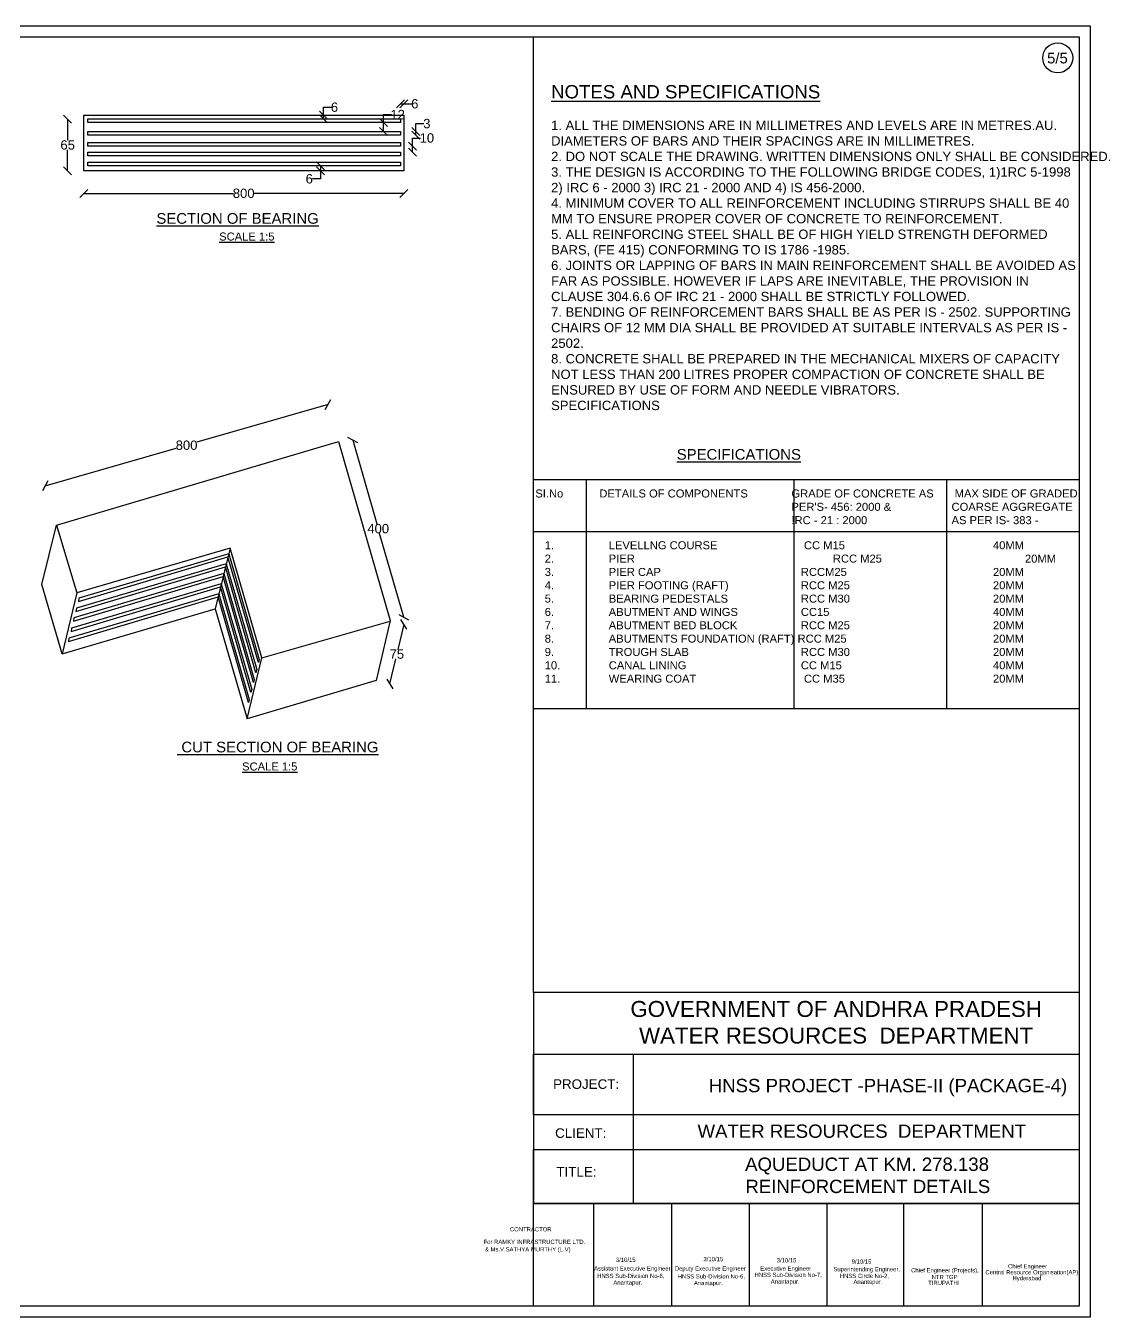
# Model space of a CAD drawing. Header units: millimetres. Extents: x 5124 to 3058113, y 2311 to 46106170.
# Drawn here: x 3017472 to 3058113, y 46057752 to 46106170 of the extents above; entities that cross this region are included whole.
import ezdxf

# ---------------------------------------------------------------- set-up
doc = ezdxf.new("R2010")
doc.units = ezdxf.units.MM
doc.header["$MEASUREMENT"] = 0
for name, color, linetype in [('DIMENSION', 7, 'Continuous'), ('DRAWING', 7, 'Continuous'), ('TEXT', 7, 'Continuous')]:
    doc.layers.add(name, color=color, linetype=linetype)
doc.styles.get("Standard").update_dxf_attribs({"font": 'arial.ttf'})
doc.dimstyles.get("Standard").update_dxf_attribs({"dimtxt": 350, "dimasz": 300, "dimexe": 0.18, "dimexo": 0.0625, "dimgap": 0.09, "dimtad": 0, "dimtih": 1, "dimtoh": 1, "dimdec": 0, "dimzin": 0, "dimdsep": 46, "dimtxsty": 'Standard', "dimblk": 'OBLIQUE', "dimcen": 0.09, "dimse1": 1, "dimse2": 1, "dimadec": 0, "dimazin": 0, "dimtfac": 1, "dimtdec": 0, "dimtofl": 0, "dimtmove": 0, "dimatfit": 3, "dimfxl": 1, "dimtolj": 1, "dimtzin": 0, "dimarcsym": 0})

# ---------------------------------------------------------------- blocks, each defined once
blk = doc.blocks.new('_Oblique')
at = {"color": 0, "linetype": 'ByBlock', "lineweight": -2}
blk.add_line((-0.5, -0.5), (0.5, 0.5), dxfattribs=at)
blk = doc.blocks.new('*D20')
at = {"layer": 'Defpoints', "color": 0, "transparency": 16777216}
for p in [(3028487, 46102817), (3028487, 46102680), (3028623, 46102817)]:
    blk.add_point(p, dxfattribs=at)
at = {"layer": 'DIMENSION', "color": 0, "lineweight": -2, "transparency": 16777216}
for p, q in [((3028623, 46102817), (3028623, 46103117)), ((3028623, 46103117), (3028923, 46103117)), ((3028623, 46102680), (3028623, 46102817))]:
    blk.add_line(p, q, dxfattribs=at)
at = {"layer": 'DIMENSION', "color": 0, "lineweight": -2, "transparency": 16777216, "xscale": 300, "yscale": 300, "zscale": 300}
for p, rotation in [((3028623, 46102817), 90), ((3028623, 46102680), 270)]:
    blk.add_blockref('_Oblique', p, dxfattribs=dict(at, rotation=rotation))
at = {"layer": 'DIMENSION', "color": 0, "transparency": 16777216, "insert": (3029039, 46103117), "char_height": 350, "attachment_point": 5}
blk.add_mtext('\\A1;6', dxfattribs=at)
blk = doc.blocks.new('*D21')
at = {"layer": 'Defpoints', "color": 0, "transparency": 16777216}
for p in [(3030874, 46102543), (3030874, 46102543), (3030874, 46102202)]:
    blk.add_point(p, dxfattribs=at)
at = {"layer": 'DIMENSION', "color": 0, "lineweight": -2, "transparency": 16777216}
for p, q in [((3030874, 46102543), (3030874, 46102843)), ((3030874, 46102843), (3031174, 46102843)), ((3030874, 46102202), (3030874, 46102543))]:
    blk.add_line(p, q, dxfattribs=at)
at = {"layer": 'DIMENSION', "color": 0, "lineweight": -2, "transparency": 16777216, "xscale": 300, "yscale": 300, "zscale": 300}
for p, rotation in [((3030874, 46102543), 90), ((3030874, 46102202), 270)]:
    blk.add_blockref('_Oblique', p, dxfattribs=dict(at, rotation=rotation))
at = {"layer": 'DIMENSION', "color": 0, "transparency": 16777216, "insert": (3031407, 46102843), "char_height": 350, "attachment_point": 5}
blk.add_mtext('\\A1;12', dxfattribs=at)
blk = doc.blocks.new('*D22')
at = {"layer": 'Defpoints', "color": 0, "transparency": 16777216}
for p in [(3031634, 46103245), (3031510, 46102611), (3031634, 46102611)]:
    blk.add_point(p, dxfattribs=at)
at = {"layer": 'DIMENSION', "color": 0, "lineweight": -2, "transparency": 16777216}
for p, q in [((3031510, 46103245), (3031634, 46103245)), ((3031634, 46103245), (3031934, 46103245))]:
    blk.add_line(p, q, dxfattribs=at)
at = {"layer": 'DIMENSION', "color": 0, "lineweight": -2, "transparency": 16777216, "xscale": 300, "yscale": 300, "zscale": 300, "rotation": 180}
blk.add_blockref('_Oblique', (3031510, 46103245), dxfattribs=at)
at = {"layer": 'DIMENSION', "color": 0, "lineweight": -2, "transparency": 16777216, "xscale": 300, "yscale": 300, "zscale": 300}
blk.add_blockref('_Oblique', (3031634, 46103245), dxfattribs=at)
at = {"layer": 'DIMENSION', "color": 0, "transparency": 16777216, "insert": (3032050, 46103245), "char_height": 350, "attachment_point": 5}
blk.add_mtext('\\A1;6', dxfattribs=at)
blk = doc.blocks.new('*D23')
at = {"layer": 'Defpoints', "color": 0, "transparency": 16777216}
for p in [(3031292, 46102202), (3031292, 46102064), (3032087, 46102202)]:
    blk.add_point(p, dxfattribs=at)
at = {"layer": 'DIMENSION', "color": 0, "lineweight": -2, "transparency": 16777216}
for p, q in [((3032087, 46102202), (3032087, 46102502)), ((3032087, 46102502), (3032387, 46102502)), ((3032087, 46102064), (3032087, 46102202))]:
    blk.add_line(p, q, dxfattribs=at)
at = {"layer": 'DIMENSION', "color": 0, "lineweight": -2, "transparency": 16777216, "xscale": 300, "yscale": 300, "zscale": 300}
for p, rotation in [((3032087, 46102202), 90), ((3032087, 46102064), 270)]:
    blk.add_blockref('_Oblique', p, dxfattribs=dict(at, rotation=rotation))
at = {"layer": 'DIMENSION', "color": 0, "transparency": 16777216, "insert": (3032501, 46102502), "char_height": 350, "attachment_point": 5}
blk.add_mtext('\\A1;3', dxfattribs=at)
blk = doc.blocks.new('*D24')
at = {"layer": 'Defpoints', "color": 0, "transparency": 16777216}
for p in [(3031510, 46101663), (3031968, 46101663), (3031510, 46101434)]:
    blk.add_point(p, dxfattribs=at)
at = {"layer": 'DIMENSION', "color": 0, "lineweight": -2, "transparency": 16777216}
for p, q in [((3031968, 46101663), (3031968, 46101963)), ((3031968, 46101963), (3032268, 46101963)), ((3031968, 46101434), (3031968, 46101663))]:
    blk.add_line(p, q, dxfattribs=at)
at = {"layer": 'DIMENSION', "color": 0, "lineweight": -2, "transparency": 16777216, "xscale": 300, "yscale": 300, "zscale": 300}
for p, rotation in [((3031968, 46101663), 90), ((3031968, 46101434), 270)]:
    blk.add_blockref('_Oblique', p, dxfattribs=dict(at, rotation=rotation))
at = {"layer": 'DIMENSION', "color": 0, "transparency": 16777216, "insert": (3032502, 46101963), "char_height": 350, "attachment_point": 5}
blk.add_mtext('\\A1;10', dxfattribs=at)
blk = doc.blocks.new('*D25')
at = {"layer": 'Defpoints', "color": 0, "transparency": 16777216}
for p in [(3028478, 46100916), (3028478, 46100732), (3028510, 46100732)]:
    blk.add_point(p, dxfattribs=at)
at = {"layer": 'DIMENSION', "color": 0, "lineweight": -2, "transparency": 16777216}
for p, q in [((3028510, 46100916), (3028510, 46100732)), ((3028510, 46100732), (3028510, 46100432)), ((3028510, 46100432), (3028210, 46100432))]:
    blk.add_line(p, q, dxfattribs=at)
at = {"layer": 'DIMENSION', "color": 0, "lineweight": -2, "transparency": 16777216, "xscale": 300, "yscale": 300, "zscale": 300}
for p, rotation in [((3028510, 46100916), 90), ((3028510, 46100732), 270)]:
    blk.add_blockref('_Oblique', p, dxfattribs=dict(at, rotation=rotation))
at = {"layer": 'DIMENSION', "color": 0, "transparency": 16777216, "insert": (3028095, 46100432), "char_height": 350, "attachment_point": 5}
blk.add_mtext('\\A1;6', dxfattribs=at)
blk = doc.blocks.new('*D26')
at = {"layer": 'Defpoints', "color": 0, "transparency": 16777216}
for p in [(3019640, 46100732), (3031634, 46100732), (3031634, 46099889)]:
    blk.add_point(p, dxfattribs=at)
at = {"layer": 'DIMENSION', "color": 0, "lineweight": -2, "transparency": 16777216}
for p, q in [((3019640, 46099889), (3025251, 46099889)), ((3031634, 46099889), (3026024, 46099889))]:
    blk.add_line(p, q, dxfattribs=at)
at = {"layer": 'DIMENSION', "color": 0, "lineweight": -2, "transparency": 16777216, "xscale": 300, "yscale": 300, "zscale": 300, "rotation": 180}
blk.add_blockref('_Oblique', (3019640, 46099889), dxfattribs=at)
at = {"layer": 'DIMENSION', "color": 0, "lineweight": -2, "transparency": 16777216, "xscale": 300, "yscale": 300, "zscale": 300}
blk.add_blockref('_Oblique', (3031634, 46099889), dxfattribs=at)
at = {"layer": 'DIMENSION', "color": 0, "transparency": 16777216, "insert": (3025637, 46099889), "char_height": 350, "attachment_point": 5}
blk.add_mtext('\\A1;800', dxfattribs=at)
blk = doc.blocks.new('*D27')
at = {"layer": 'Defpoints', "color": 0, "transparency": 16777216}
for p in [(3019039, 46102672), (3019640, 46102672), (3019640, 46100732)]:
    blk.add_point(p, dxfattribs=at)
at = {"layer": 'DIMENSION', "color": 0, "lineweight": -2, "transparency": 16777216}
for p, q in [((3019039, 46102672), (3019039, 46101881)), ((3019039, 46100732), (3019039, 46101523))]:
    blk.add_line(p, q, dxfattribs=at)
at = {"layer": 'DIMENSION', "color": 0, "lineweight": -2, "transparency": 16777216, "xscale": 300, "yscale": 300, "zscale": 300}
for p, rotation in [((3019039, 46102672), 90), ((3019039, 46100732), 270)]:
    blk.add_blockref('_Oblique', p, dxfattribs=dict(at, rotation=rotation))
at = {"layer": 'DIMENSION', "color": 0, "transparency": 16777216, "insert": (3019039, 46101702), "char_height": 350, "attachment_point": 5}
blk.add_mtext('\\A1;65', dxfattribs=at)
blk = doc.blocks.new('*D40')
at = {"layer": 'Defpoints', "color": 0, "transparency": 16777216}
for p in [(3028798, 46091969), (3029223, 46090492), (3018619, 46087442)]:
    blk.add_point(p, dxfattribs=at)
at = {"layer": 'DIMENSION', "color": 0, "lineweight": -2, "transparency": 16777216}
for p, q in [((3028798, 46091969), (3023882, 46090556)), ((3018194, 46088919), (3023110, 46090333))]:
    blk.add_line(p, q, dxfattribs=at)
at = {"layer": 'DIMENSION', "color": 0, "lineweight": -2, "transparency": 16777216, "xscale": 300, "yscale": 300, "zscale": 300}
for p, rotation in [((3028798, 46091969), 16.04754711824742), ((3018194, 46088919), 196.0475471182474)]:
    blk.add_blockref('_Oblique', p, dxfattribs=dict(at, rotation=rotation))
at = {"layer": 'DIMENSION', "color": 0, "transparency": 16777216, "insert": (3023496, 46090444), "char_height": 350, "attachment_point": 5}
blk.add_mtext('\\A1;800', dxfattribs=at)
blk = doc.blocks.new('*D41')
at = {"layer": 'Defpoints', "color": 0, "transparency": 16777216}
for p in [(3029223, 46090492), (3031133, 46083852), (3031634, 46083996)]:
    blk.add_point(p, dxfattribs=at)
at = {"layer": 'DIMENSION', "color": 0, "lineweight": -2, "transparency": 16777216}
for p, q in [((3029724, 46090636), (3030628, 46087495)), ((3031634, 46083996), (3030731, 46087137))]:
    blk.add_line(p, q, dxfattribs=at)
at = {"layer": 'DIMENSION', "color": 0, "lineweight": -2, "transparency": 16777216, "xscale": 300, "yscale": 300, "zscale": 300}
for p, rotation in [((3029724, 46090636), 106.047547118256), ((3031634, 46083996), 286.047547118256)]:
    blk.add_blockref('_Oblique', p, dxfattribs=dict(at, rotation=rotation))
at = {"layer": 'DIMENSION', "color": 0, "transparency": 16777216, "insert": (3030679, 46087316), "char_height": 350, "attachment_point": 5}
blk.add_mtext('\\A1;400', dxfattribs=at)
blk = doc.blocks.new('*D42')
at = {"layer": 'Defpoints', "color": 0, "transparency": 16777216}
for p in [(3031119, 46083848), (3031637, 46083727), (3030600, 46081617)]:
    blk.add_point(p, dxfattribs=at)
at = {"layer": 'DIMENSION', "color": 0, "lineweight": -2, "transparency": 16777216}
for p, q in [((3031637, 46083727), (3031419, 46082790)), ((3031118, 46081497), (3031336, 46082434))]:
    blk.add_line(p, q, dxfattribs=at)
at = {"layer": 'DIMENSION', "color": 0, "lineweight": -2, "transparency": 16777216, "xscale": 300, "yscale": 300, "zscale": 300}
for p, rotation in [((3031637, 46083727), 76.91997891887063), ((3031118, 46081497), 256.9199789188706)]:
    blk.add_blockref('_Oblique', p, dxfattribs=dict(at, rotation=rotation))
at = {"layer": 'DIMENSION', "color": 0, "transparency": 16777216, "insert": (3031377, 46082612), "char_height": 350, "attachment_point": 5}
blk.add_mtext('\\A1;75', dxfattribs=at)

msp = doc.modelspace()

# ---------------------------------------------------------------- linework, layer by layer
at = {"layer": 'DIMENSION'}
for points in [[(3056945.6, 46069930.8), (3056945.6, 46062007.8)], [(3038742.6, 46062007.8), (3038742.6, 46058168.6)], [(3041674.8, 46062007.8), (3041674.8, 46058168.6)], [(3044581.1, 46062007.8), (3044581.1, 46058168.6)], [(3047487.5, 46062007.8), (3047487.5, 46058168.6)], [(3050368.4, 46062007.8), (3050368.4, 46058168.6)], [(3053316.6, 46062007.8), (3053316.6, 46058168.6)]]:
    msp.add_lwpolyline(points, dxfattribs=at)
msp.add_lwpolyline([(3036500.5, 46062007.8), (3056945.6, 46062007.8), (3056945.6, 46058168.6), (3036500.5, 46058168.6)], close=True, dxfattribs=at)
at = {"layer": 'DRAWING'}
for points in [[(2990703.7, 46106169.8), (3057362.7, 46106169.8), (3057362.7, 46057751.5), (2990703.7, 46057751.5)], [(2991120.7, 46105752.8), (3056945.6, 46105752.8), (3056945.6, 46058168.6), (2991120.7, 46058168.6)], [(3019640.2, 46102817.4), (3031634.2, 46102817.4), (3031634.2, 46100731.8), (3019640.2, 46100731.8)], [(3019789.6, 46102680.3), (3031509.6, 46102680.3), (3031509.6, 46102542.6), (3019789.6, 46102542.6)], [(3019789.6, 46102202), (3031509.6, 46102202), (3031509.6, 46102064.3), (3019789.6, 46102064.3)], [(3019789.6, 46101800.3), (3031509.6, 46101800.3), (3031509.6, 46101662.6), (3019789.6, 46101662.6)], [(3019789.6, 46101434.1), (3031509.6, 46101434.1), (3031509.6, 46101296.4), (3019789.6, 46101296.4)], [(3019789.6, 46101053.3), (3031509.6, 46101053.3), (3031509.6, 46100915.6), (3019789.6, 46100915.6)], [(3018619.3, 46087441.9), (3019381, 46084914.6), (3018828.1, 46082618.7), (3018069, 46085217.9)]]:
    msp.add_lwpolyline(points, close=True, dxfattribs=at)
for points in [[(3018619.3, 46087441.9), (3029196.5, 46090582.7), (3031125.4, 46083876.8), (3030600.4, 46081617), (3025761.2, 46080180.8), (3026322.1, 46082468), (3031132.6, 46083851.7)], [(3026322.1, 46082468), (3025127, 46086580.4), (3019381, 46084914.6)], [(3025127, 46086580.4), (3024562.2, 46084314)], [(3025075, 46086371.6), (3019459.3, 46084709.3), (3019444.8, 46084587.8), (3025048.3, 46086264.6)], [(3025075, 46086371.6), (3026219, 46082407.3), (3026186.1, 46082293.3), (3025048.3, 46086264.6)], [(3024890, 46085629.4), (3019274.4, 46083967), (3019259.8, 46083845.5), (3024863.3, 46085522.3)], [(3024981, 46085994.6), (3019365.4, 46084332.3), (3019350.8, 46084210.8), (3024954.3, 46085887.6)], [(3024890, 46085629.4), (3026034, 46081665), (3026001.1, 46081551), (3024863.3, 46085522.3)], [(3024981, 46085994.6), (3026125.1, 46082030.3), (3026092.1, 46081916.3), (3024954.3, 46085887.6)], [(3024794.8, 46085247.3), (3019179.1, 46083585), (3019164.6, 46083463.5), (3024768.1, 46085140.3)], [(3024794.8, 46085247.3), (3025938.8, 46081283), (3025905.9, 46081168.9), (3024768.1, 46085140.3)], [(3024701.5, 46084872.9), (3019085.9, 46083210.6), (3019071.3, 46083089.1), (3024674.8, 46084765.9)], [(3024701.5, 46084872.9), (3025845.5, 46080908.6), (3025812.6, 46080794.6), (3024674.8, 46084765.9)], [(3018828.1, 46082618.7), (3024562.2, 46084314), (3025761.2, 46080180.8)]]:
    msp.add_lwpolyline(points, dxfattribs=at)
at = {"layer": 'TEXT'}
for points in [[(3036500.5, 46069930.8), (3036500.5, 46105752.8)], [(3056945.6, 46080558.4), (3036500.5, 46080558.4), (3036500.5, 46089156.1), (3056945.6, 46089156.1)], [(3038475.2, 46089156.1), (3038475.2, 46080558.4)], [(3046255.2, 46089156.1), (3046255.2, 46080558.4)], [(3051974.2, 46089156.1), (3051974.2, 46080558.4)], [(3036500.5, 46087215.2), (3056945.6, 46087215.2)], [(3056945.6, 46069930.8), (3036500.5, 46069930.8), (3036500.5, 46062007.8), (3056945.6, 46062007.8)], [(3056945.6, 46065342.9), (3036500.5, 46065342.9), (3036500.5, 46067608.2), (3056945.6, 46067608.2)], [(3040237.9, 46067608.2), (3040237.9, 46062007.8)], [(3056945.6, 46062007.8), (3036500.5, 46062007.8), (3036500.5, 46064034.8), (3056945.6, 46064034.8)]]:
    msp.add_lwpolyline(points, dxfattribs=at)
msp.add_circle((3056146.8, 46104967.5), 561.9, dxfattribs=at)

# ---------------------------------------------------------------- texts
for s, height, p in [('5/5', 400, (3055748.8, 46104760.4)), ('%%USECTION OF BEARING', 400, (3022365.2, 46098748.3)), ('%%USCALE 1:5', 300, (3024717.3, 46098119.6)), ('%%U CUT SECTION OF BEARING', 400, (3023145.5, 46078928.6)), ('%%USCALE 1:5', 300, (3025577, 46078249.8)), ('CONTRACTOR', 158.39, (3035615.8, 46060969.6)), ('For RAMKY INFRASTRUCTURE LTD.', 158.388, (3034627.8, 46060497.5)), ('& Ms.V.SATHYA MURTHY (L.V)', 158.388, (3034680.5, 46060216.5)), ('3/10/15', 158.39, (3039588.1, 46059823.3)), ('3/10/15', 158.39, (3042869.5, 46059850)), ('3/10/15', 158.39, (3045614.5, 46059806)), ('9/10/15', 158.39, (3048425.7, 46059759.5)), ('Assistant Executive Engineer ', 158.388, (3038771.5, 46059500.9)), (' HNSS Sub-Division No-6,', 158.388, (3038824.1, 46059219.9)), ('Deputy Executive Engineer ', 158.388, (3041792.3, 46059496.6)), (' HNSS Sub-Division No-7,', 158.388, (3044722.4, 46059258.6)), ('Executive Engineer ', 158.388, (3045001.1, 46059499.9)), ('Superintending Engineer,', 158.388, (3047740.8, 46059471.6)), (' HNSS Circle No-2,', 158.388, (3047919, 46059220.5)), ('Chief Engineer (Projects),', 158.388, (3050654.1, 46059431.8)), ('Central Resource Organisation(AP)', 158.388, (3053439.2, 46059357.8)), ('Chief Engineer ', 158.388, (3054286.5, 46059579.7)), ('Anantapur.', 158.39, (3039493.3, 46058969.5)), (' HNSS Sub-Division No-6,', 158.388, (3041843.8, 46059202.8)), ('Anantapur.', 158.39, (3042512.9, 46058952.3)), ('Anantapur.', 158.39, (3045391.6, 46059008.1)), ('Anantapur.', 158.39, (3048492.4, 46058997.8)), ('TIRUPATHI', 158.39, (3051293.2, 46058958)), ('NTR TGP', 158.39, (3051421.2, 46059178.8)), ('Hyderabad', 158.39, (3054452.1, 46059137))]:
    msp.add_text(s, height=height, dxfattribs=at).set_placement(p)
at = {"layer": 'TEXT', "attachment_point": 1}
for s, insert, char_height, width in [('{\\H1.6667x;\\LNOTES AND SPECIFICATIONS } \\P\\P{\\H1.1667x;1. ALL THE DIMENSIONS ARE IN MILLIMETRES AND LEVELS ARE IN METRES.AU. DIAMETERS OF BARS AND THEIR SPACINGS ARE IN MILLIMETRES. \\P2. DO NOT SCALE THE DRAWING. WRITTEN DIMENSIONS ONLY SHALL BE CONSIDERED. \\P3. THE DESIGN IS ACCORDING TO THE FOLLOWING BRIDGE CODES, 1)1RC 5-1998 2) IRC 6 - 2000 3) IRC 21 - 2000 AND 4) IS 456-2000. \\P4. MINIMUM COVER TO ALL REINFORCEMENT INCLUDING STIRRUPS SHALL BE 40 MM TO ENSURE PROPER COVER OF CONCRETE TO REINFORCEMENT. \\P5. ALL REINFORCING STEEL SHALL BE OF HIGH YIELD STRENGTH DEFORMED BARS, (FE 415) CONFORMING TO IS 1786 -1985. \\P6. JOINTS OR LAPPING OF BARS IN MAIN REINFORCEMENT SHALL BE AVOIDED AS FAR AS POSSIBLE. HOWEVER IF LAPS ARE INEVITABLE, THE PROVISION IN CLAUSE 304.6.6 OF IRC 21 - 2000 SHALL BE STRICTLY FOLLOWED. \\P7. BENDING OF REINFORCEMENT BARS SHALL BE AS PER IS - 2502. SUPPORTING CHAIRS OF 12 MM DIA SHALL BE PROVIDED AT SUITABLE INTERVALS AS PER IS - 2502. \\P8. CONCRETE SHALL BE PREPARED IN THE MECHANICAL MIXERS OF CAPACITY NOT LESS THAN 200 LITRES PROPER COMPACTION OF CONCRETE SHALL BE ENSURED BY USE OF FORM AND NEEDLE VIBRATORS. \\PSPECIFICATIONS  }', (3037158.8, 46103948.2), 300, 19913.114), ('{\\LSPECIFICATIONS}', (3041867.4, 46090302.6), 400, 4228.878), ("SI.No ^I^IDETAILS OF COMPONENTS ^I ^IGRADE OF CONCRETE AS ^I MAX SIDE OF GRADED   \\P^I^I^I^I^I^I^I^IPER'S- 456: 2000 & ^I^ICOARSE AGGREGATE \\P^I^I^I^I^I^I^I^I!RC - 21 : 2000^I^I^IAS PER IS- 383 -", (3036567.6, 46088785.2), 300, 20326.874), ('1.^I^ILEVELLNG COURSE^I ^I^I CC M15 ^I^I^I^I^I40MM\\P2.^I^IPIER  ^I^I^I^I  ^I^IRCC M25 ^I^I^I^I^I20MM \\P3.^I^IPIER CAP^I^I^I ^I^IRCCM25 ^I^I^I^I^I20MM^I\\P4.^I^IPIER FOOTING (RAFT)^I  ^I^IRCC M25 ^I^I^I^I^I20MM\\P5.^I^IBEARING PEDESTALS     ^I^IRCC M30 ^I^I^I^I^I20MM\\P6.^I^IABUTMENT AND WINGS  ^I^ICC15 ^I^I^I^I^I^I40MM\\P7.^I^IABUTMENT BED BLOCK^I^IRCC M25 ^I^I^I^I^I20MM\\P8.^I^IABUTMENTS FOUNDATION (RAFT) RCC M25 ^I^I^I^I^I20MM\\P9.^I^ITROUGH SLAB ^I^I^I^IRCC M30^I^I^I^I^I20MM\\P10.^I^ICANAL LINING ^I^I^I^ICC M15 ^I^I^I^I^I40MM\\P11.^I^IWEARING COAT^I^I^I^I CC M35^I^I^I^I^I20MM', (3036919.5, 46086844), 300, 20090.439), ('PROJECT:', (3037233.5, 46066669.9), 358.46, 3344.565), ('CLIENT:', (3037309.4, 46064833.2), 358.46, 3344.565), ('WATER RESOURCES  DEPARTMENT\\P', (3042647.5, 46064975.7), 498.947, 15488.704), ('\\pi3188.8;AQUEDUCT AT KM. 278.138\\P\\pi3200.7;REINFORCEMENT DETAILS ', (3041241.7, 46063735.9), 498.947, 15488.704), ('TITLE:', (3037358.1, 46063381.4), 358.46, 1943.795)]:
    msp.add_mtext(s, dxfattribs=dict(at, insert=insert, char_height=char_height, width=width))
at = {"layer": 'TEXT', "color": 7, "width": 17075.239, "attachment_point": 5}
for s, insert, char_height in [('GOVERNMENT OF ANDHRA PRADESH\\PWATER RESOURCES  DEPARTMENT', (3047842.2, 46068805.1), 598.737), ('HNSS PROJECT -PHASE-II (PACKAGE-4)', (3049786.4, 46066361.3), 498.947)]:
    msp.add_mtext(s, dxfattribs=dict(at, insert=insert, char_height=char_height))

# ---------------------------------------------------------------- dimensions: what is measured, and where the dimension line sits
at = {"layer": 'DIMENSION'}
for base, p1, p2, text, picture, middle in [((3031634.2, 46103245), (3031509.6, 46102611.5), (3031634.2, 46102611.5), '6', '*D22', (3032050, 46103245)), ((3031634.2, 46099888.9), (3019640.2, 46100731.8), (3031634.2, 46100731.8), '800', '*D26', (3025637.2, 46099888.9))]:
    dim = msp.add_linear_dim(base=base, p1=p1, p2=p2, text=text, dimstyle='Standard', dxfattribs=at)
    dim.commit()
    dim.dimension.update_dxf_attribs({"geometry": picture, "text_midpoint": middle})
for base, p1, p2, text, picture, middle in [((3028623.5, 46102817.4), (3028487.1, 46102680.3), (3028487.1, 46102817.4), '6', '*D20', (3029039.2, 46103117.4)), ((3030874, 46102542.6), (3030874, 46102202), (3030874, 46102542.6), '12', '*D21', (3031406.6, 46102842.6)), ((3019038.9, 46102672.2), (3019640.2, 46100731.8), (3019640.2, 46102672.2), '65', '*D27', (3019038.9, 46101702)), ((3032086.7, 46102202), (3031292.4, 46102064.3), (3031292.4, 46102202), '3', '*D23', (3032501.4, 46102502)), ((3031968.2, 46101662.6), (3031509.6, 46101434.1), (3031509.6, 46101662.6), '10', '*D24', (3032501.9, 46101962.6)), ((3028510.4, 46100731.8), (3028478.4, 46100915.6), (3028478.4, 46100731.8), '6', '*D25', (3028094.6, 46100431.8))]:
    dim = msp.add_linear_dim(base=base, p1=p1, p2=p2, angle=90, text=text, dimstyle='Standard', dxfattribs=at)
    dim.commit()
    dim.dimension.update_dxf_attribs({"geometry": picture, "text_midpoint": middle})
for p1, p2, distance, text, picture, middle in [((3018619.3, 46087441.9), (3029222.6, 46090491.9), 1537.4, '800', '*D40', (3023496, 46090444.4)), ((3029222.6, 46090491.9), (3031132.6, 46083851.7), 521.8, '400', '*D41', (3030679.1, 46087316.1)), ((3030600.4, 46081617), (3031118.7, 46083847.7), -531.7, '75', '*D42', (3031377.5, 46082612))]:
    dim = msp.add_aligned_dim(p1=p1, p2=p2, distance=distance, text=text, dimstyle='Standard', dxfattribs=at)
    dim.commit()
    dim.dimension.update_dxf_attribs({"geometry": picture, "text_midpoint": middle})

doc.saveas('drawing.dxf')
